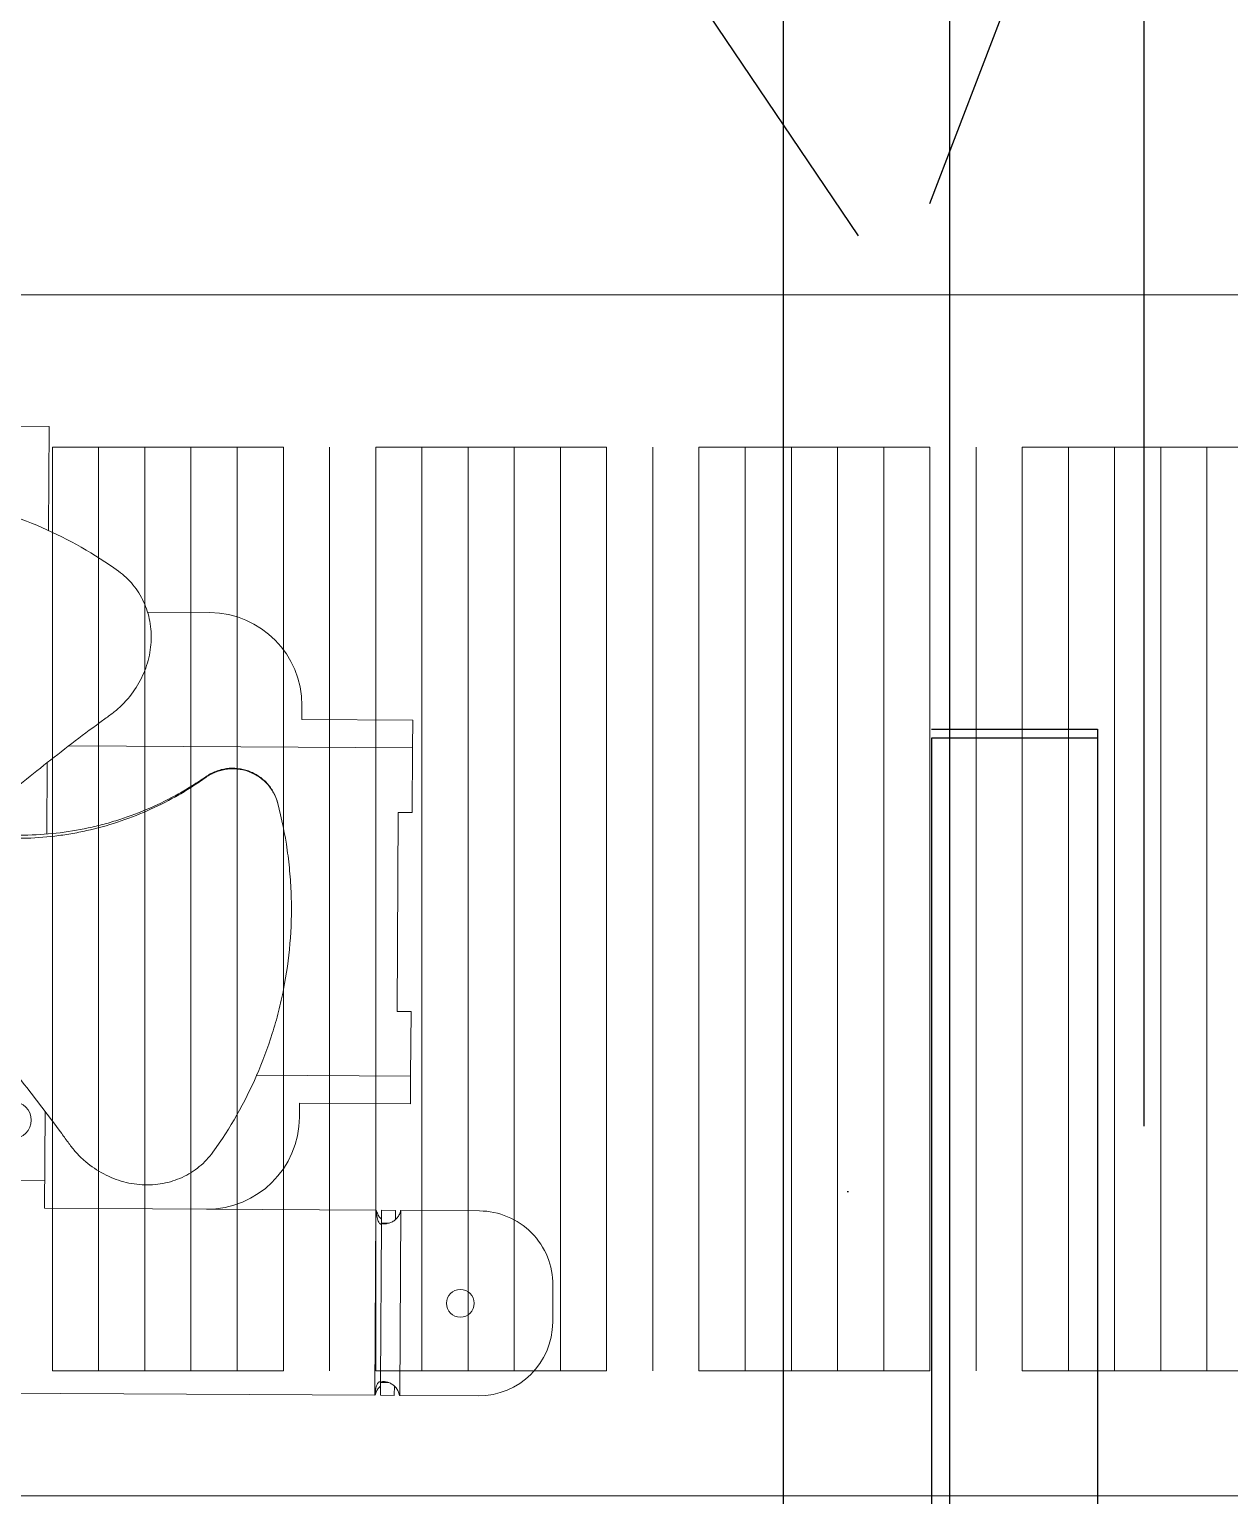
# Model space of a CAD drawing. Header units: millimetres. Extents: x 12325263 to 13848842, y -1463133 to 573208.
# Drawn here: x 12567321.4 to 12567451.4, y -834841.9 to -834683.1 of the extents above; entities that cross this region are included whole.
import ezdxf
from ezdxf.xclip import XClip

# ---------------------------------------------------------------- set-up
doc = ezdxf.new("R2010")
doc.units = ezdxf.units.MM
doc.header["$LTSCALE"] = 1000
doc.header["$XCLIPFRAME"] = 0
for name, pattern in [('DASH', [0.35, 0.25, -0.1]), ('DASH_2_167774853', [81.6, 40.8, -40.8]), ('HIDDEN', [9.524999999999999, 6.35, -3.175]), ('PHANTOM', [2.5, 1.25, -0.25, 0.25, -0.25, 0.25, -0.25])]:
    doc.linetypes.add(name, pattern=pattern)
for name, color, linetype in [('fur202301', 252, 'Continuous'), ('WALL', 5, 'Continuous'), ('WALL-SHATCH', 8, 'Continuous'), ('建筑-楼板开洞', 251, 'Continuous')]:
    doc.layers.add(name, color=color, linetype=linetype)

# ---------------------------------------------------------------- blocks, each defined once
blk = doc.blocks.new('adgshg13-A$C7F010FC0')
at = {"layer": 'WALL-SHATCH'}
h = blk.add_hatch(color=256, dxfattribs=at)
h.dxf.hatch_style = 1
h.paths.add_polyline_path([(-60384.17120504379, -16880.89509773254), (-763.1647881269455, 197.4793643951416), (12587.61850607395, -13153.30393266678), (12587.61850607395, -157996.0197629929), (-162964.8506313562, -188820.4315237999), (-171262.3814957142, -180522.900662899), (-171262.3814957142, -31310.89849328995), (-150707.1909123659, -10755.70791006088), (-131860.0775495768, -7980.895098209381), (-99162.38149428368, -7980.895098209381), (-99162.38149428368, -4980.895097732544), (-76620.42811572552, -4980.895097732544), (-70107.65229141712, -16880.89509773254)], flags=16)
h.paths.add_polyline_path([(-60091.22944009304, -16380.89510011673), (-646.8769880533218, 646.876989364624), (12987.61850607395, -12987.61850786209), (12987.61850607395, -158331.9049158096), (-163100.5840539932, -189250.3835258484), (-171662.3814958334, -180688.5860877037), (-171662.3814958334, -31145.21306848526), (-150777.8961598873, -10260.7277340889), (-131896.6870943308, -7480.895098209381), (-99562.38149428368, -7480.895098209381), (-99562.38149428368, -4580.895097732544), (-76365.55243730545, -4580.895097732544), (-69907.50581622124, -16380.89510774612)])
blk = doc.blocks.new('A$C4C7A72D3')
at = {"layer": 'WALL', "color": 1}
blk.add_blockref('adgshg13-A$C7F010FC0', (210433.0120974779, 205503.5692701337), dxfattribs=at)
blk = doc.blocks.new('asdgagA$C738B0E02')
at = {"color": 250, "linetype": 'DASH', "lineweight": 0, "ltscale": 0.1}
for p, q in [((436.7720022453141, 100.0000016638442), (26.77200224531407, 100.0000016638369)), ((26.77200224531407, 1.663836883381009e-06), (436.7720022453141, 1.663844159338623e-06))]:
    blk.add_line(p, q, dxfattribs=at)
at = {"color": 250, "linetype": 'DASH_2_167774853', "lineweight": 0, "ltscale": 0.1}
for p, q in [((206.7720022453141, 100.0000016638369), (206.7720022453141, 1.663836883381009e-06)), ((211.7720022453141, 100.0000016638369), (211.7720022453141, 1.663836883381009e-06)), ((216.7720022453141, 100.0000016638369), (216.7720022453141, 1.663836883381009e-06)), ((221.7720022453141, 100.0000016638369), (221.7720022453141, 1.663836883381009e-06)), ((226.7720022453141, 100.0000016638369), (226.7720022453141, 1.663836883381009e-06)), ((231.7720022453141, 100.0000016638369), (231.7720022453141, 1.663836883381009e-06)), ((236.7720022453141, 100.0000016638369), (236.7720022453141, 1.663836883381009e-06)), ((241.7720022453141, 100.0000016638369), (241.7720022453141, 1.663836883381009e-06)), ((246.7720022453141, 100.0000016638369), (246.7720022453141, 1.663836883381009e-06)), ((251.7720022453141, 100.0000016638369), (251.7720022453141, 1.663836883381009e-06)), ((256.7720022453141, 100.0000016638369), (256.7720022453141, 1.663836883381009e-06)), ((261.7720022453141, 100.0000016638369), (261.7720022453141, 1.663836883381009e-06)), ((266.7720022453141, 100.0000016638369), (266.7720022453141, 1.663836883381009e-06)), ((271.7720022453141, 100.0000016638442), (271.7720022453141, 1.663844159338623e-06)), ((276.7720022453141, 100.0000016638442), (276.7720022453141, 1.663844159338623e-06)), ((281.7720022453141, 100.0000016638442), (281.7720022453141, 1.663844159338623e-06)), ((286.7720022453141, 100.0000016638442), (286.7720022453141, 1.663844159338623e-06)), ((291.7720022453141, 100.0000016638442), (291.7720022453141, 1.663844159338623e-06)), ((296.7720022453141, 100.0000016638442), (296.7720022453141, 1.663844159338623e-06)), ((301.7720022453141, 100.0000016638442), (301.7720022453141, 1.663844159338623e-06)), ((306.7720022453141, 100.0000016638442), (306.7720022453141, 1.663844159338623e-06)), ((311.7720022453141, 100.0000016638442), (311.7720022453141, 1.663844159338623e-06)), ((316.7720022453141, 100.0000016638442), (316.7720022453141, 1.663844159338623e-06)), ((321.7720022453141, 100.0000016638442), (321.7720022453141, 1.663844159338623e-06)), ((326.7720022453141, 100.0000016638442), (326.7720022453141, 1.663844159338623e-06)), ((331.7720022453141, 100.0000016638442), (331.7720022453141, 1.663844159338623e-06))]:
    blk.add_line(p, q, dxfattribs=at)
blk = doc.blocks.new('asdgag风机')
at = {"color": 18, "linetype": 'Continuous', "lineweight": 0, "true_color": 0x000000}
for p, q in [((11801.55339568974, 5697.216264381418), (11797.54833372303, 5697.216265872088)), ((11789.53820820692, 5689.206144923257), (11789.53820592547, 5680.715990514444)), ((11809.56351249541, 5680.71598305339), (11809.56351477687, 5689.206137462202)), ((11821.09733799213, 5669.668014236597), (11821.09733799213, 5681.683196623278)), ((11821.09733799213, 5681.683196623278), (11824.10113265626, 5681.683196623278)), ((11824.10113265626, 5664.96447163401), (11824.10113265626, 5681.683196623278)), ((11824.10113265626, 5681.683196623278), (11831.10999029187, 5681.683196623278)), ((11831.10999029187, 5681.683196623278), (11831.10999029187, 5680.181299291189)), ((11852.63719595345, 5681.683196623278), (11859.646053589, 5681.683196623278)), ((11852.63719595345, 5681.683196623278), (11852.63719595345, 5680.181299291189)), ((11859.646053589, 5644.512383697876), (11859.646053589, 5681.683196623278)), ((11859.646053589, 5681.683196623278), (11862.64984825318, 5681.683196623278)), ((11862.64984825318, 5669.668014236597), (11862.64984825318, 5681.683196623278)), ((11789.53820592547, 5680.715990514444), (11809.56351249541, 5680.71598305339)), ((11789.53820560052, 5678.613336619775), (11789.53820569436, 5680.115234389948)), ((11809.56351263675, 5678.613329159767), (11809.56351226436, 5680.115226928843)), ((11852.63719595345, 5680.181299291189), (11831.10999029187, 5680.181299291189)), ((11790.91471754191, 5678.613334404334), (11790.91471799822, 5679.482360627143)), ((11790.91471754191, 5678.613334404334), (11808.18699929659, 5678.613331371961)), ((11808.18700037041, 5679.415597797984), (11808.18699929659, 5678.613331371961)), ((11789.53820538704, 5678.012573035271), (11809.56351240565, 5678.012573035271)), ((11809.56351240565, 5678.012573035271), (11809.56351135629, 5678.021726488216)), ((11821.09733799213, 5669.668014236597), (11819.59543879504, 5669.668014236597)), ((11864.15174745028, 5669.668014236597), (11862.64984825318, 5669.668014236597)), ((11809.58278742778, 5659.655359139324), (11809.58278742778, 5642.133217381654)), ((11874.16439881754, 5652.872783133642), (11874.16439881754, 5659.655359139324)), ((11819.99981972713, 5642.133217381654), (11809.58278742778, 5642.133217381654)), ((11812.58658209196, 5634.59438025165), (11812.58658209196, 5642.133217381654)), ((11857.80643982269, 5642.133217381654), (11850.13148831637, 5642.133217381654))]:
    blk.add_line(p, q, dxfattribs=at)
at = {"color": 18, "lineweight": 0, "true_color": 0x000000}
for p, q in [((11789.53820538704, 5628.639247120731), (11789.53820538704, 5678.021733962297)), ((11809.56351240565, 5678.012573035271), (11809.56351240565, 5659.655360691035)), ((11857.80643982269, 5642.133217381654), (11857.81532130276, 5642.133217381654)), ((11882.94692471928, 5642.133217381654), (11894.20898088093, 5642.133217381654)), ((11894.20898088093, 5642.133217381654), (11894.20898113573, 5569.197882591225))]:
    blk.add_line(p, q, dxfattribs=at)
at = {"color": 18, "linetype": 'Continuous', "lineweight": 0, "true_color": 0x000000, "flags": 128}
for points in [[(11789.53820587699, 5680.683949690396), (11789.53820623055, 5680.687955726746), (11789.53820611782, 5680.691961761946), (11789.53820602272, 5680.695960337192), (11789.53820590999, 5680.699966372443), (11789.53820626355, 5680.703972408791), (11789.53820615087, 5680.707978443993), (11789.53820603814, 5680.711984479244), (11789.53820592547, 5680.715990514444)], [(11790.54312427943, 5680.115229568457), (11790.5336612326, 5680.11522965475), (11790.36082914167, 5680.115232784668), (11790.17075320181, 5680.115232590288), (11789.96741753025, 5680.115230997663), (11789.75508506104, 5680.115230589753), (11789.53820569436, 5680.115234389948)], [(11809.56351226436, 5680.115226928843), (11809.34663429639, 5680.115230732381), (11809.134301361, 5680.115230323377), (11808.93096522315, 5680.115228729652), (11808.74088928329, 5680.115228535274), (11808.56805720993, 5680.115224205185), (11808.55628154945, 5680.115226303234)], [(11809.56351249541, 5680.71598305339), (11809.56351259051, 5680.711984478145), (11809.56351270324, 5680.707978442896), (11809.56351281592, 5680.703972407694), (11809.56351292865, 5680.699966372442), (11809.56351304133, 5680.695960337192), (11809.56351315406, 5680.691954301992), (11809.56351326674, 5680.687948266741), (11809.56351337946, 5680.68394223154)], [(11790.91471754191, 5678.613334404334), (11790.81353856843, 5678.613334759698), (11790.68562612303, 5678.613331814491), (11790.53366113876, 5678.613331884572), (11790.36082904778, 5678.613335014494), (11790.17075264173, 5678.613334818964), (11789.96741743636, 5678.613333227488), (11789.75508450096, 5678.613332818481), (11789.53820560052, 5678.613336619775)], [(11809.56351263675, 5678.613329159767), (11809.34663280378, 5678.613332958912), (11809.13429986839, 5678.613332549908), (11808.93096559554, 5678.613330960577), (11808.74088965568, 5678.613330766147), (11808.56805758232, 5678.613326436108), (11808.41609119929, 5678.613326502896), (11808.28817966884, 5678.613331019845), (11808.18699929659, 5678.613331371961)], [(11789.53820538704, 5678.012573035271), (11789.53820547799, 5678.013721879915), (11789.53820512028, 5678.014863263508), (11789.53820521123, 5678.016012108154), (11789.53820531981, 5678.017153492844), (11789.53820542834, 5678.018294877485), (11789.53820505306, 5678.019443721032), (11789.53820516163, 5678.020585105722), (11789.53820525258, 5678.02173395037)]]:
    blk.add_lwpolyline(points, dxfattribs=at)
at = {"color": 18, "linetype": 'Continuous', "lineweight": 0, "true_color": 0x000000}
for centre, radius in [((11799.55086130373, 5687.203613155766), 1.501898018407106), ((11819.09480651012, 5638.628788433334), 2.002530691209623)]:
    blk.add_circle(centre, radius, dxfattribs=at)
for centre, radius, start, end in [((11797.54833117282, 5689.206144407256), 8.01012276483841, 89.99998396874705, 179.9999839686951), ((11801.55339255522, 5689.206143286626), 8.01012276483841, 359.9999839686951, 89.99998396874705), ((11819.59543918293, 5659.655360691035), 10.012653456048, 90, 180), ((11864.15174706234, 5659.655360691035), 10.01265345604797, 0, 90)]:
    blk.add_arc(centre, radius, start, end, dxfattribs=at)
for points, knots in [([(11790.9147175419, 5678.613334404319), (11790.9518909939, 5678.633452999348), (11791.02182753373, 5678.671303262021), (11791.04374306954, 5678.94850645017), (11790.99174794232, 5679.298700804376), (11790.8600732796, 5679.675071722864), (11790.64662986514, 5680.029107661727), (11790.34977260281, 5680.32754726017), (11789.97447971365, 5680.557865059129), (11789.68771132395, 5680.640742104777), (11789.53820587699, 5680.683949690403)], [0, 0, 0, 0, 0.1686669187015281, 0.3173227140188911, 0.4482842833826447, 0.564955949199306, 0.6721365198576831, 0.7759709547921386, 0.8832034361540037, 1, 1, 1, 1]), ([(11809.56351337946, 5680.68394223152), (11809.41924238603, 5680.645699214982), (11809.1415941314, 5680.572100866887), (11808.77689802473, 5680.350963405887), (11808.48720077659, 5680.056926614872), (11808.27682216256, 5679.702523502853), (11808.14336357412, 5679.320924242977), (11808.08467997059, 5678.96159701353), (11808.09539712246, 5678.674038579619), (11808.15519612571, 5678.634408182817), (11808.1869992966, 5678.613331371939)], [0, 0, 0, 0, 0.1123680534436732, 0.2162513279611198, 0.3181784919326225, 0.4250218899363902, 0.5427749253114494, 0.6759476503946887, 0.8276577920501036, 1, 1, 1, 1]), ([(11789.5382054179, 5678.044621319313), (11789.68300047634, 5678.086158278986), (11789.96160457172, 5678.166080668595), (11790.30363309683, 5678.367938862534), (11790.46077253395, 5678.541273993656), (11790.52610178749, 5678.613336455742)], [0, 0, 0, 0, 0.3873406210487911, 0.7452925844872877, 1, 1, 1, 1]), ([(11789.53820525259, 5678.021733950384), (11789.79979917859, 5678.044910503199), (11790.23554936091, 5678.083516854917), (11790.72679189427, 5678.234133718201), (11790.93237356289, 5678.38535455989), (11790.98949957377, 5678.458431474175), (11791.0109760271, 5678.502087047455), (11791.01134576139, 5678.523180996384), (11791.01148337491, 5678.531032073758)], [0, 0, 0, 0, 0.4613101581974454, 0.76842757251514, 0.8770714394724557, 0.9252216404454998, 0.9721678151032506, 1, 1, 1, 1]), ([(11808.08050287521, 5678.532915009026), (11808.08031741916, 5678.526584911579), (11808.07976453102, 5678.50771340045), (11808.09962470099, 5678.467275733094), (11808.15540587655, 5678.396807728357), (11808.36227793863, 5678.248264211865), (11808.85722680813, 5678.094948363657), (11809.29812568196, 5678.049239530709), (11809.56351135631, 5678.021726488205)], [0, 0, 0, 0, 0.0230220213040075, 0.0686340668587452, 0.1157112762312738, 0.2233074328033738, 0.5324935196148024, 1, 1, 1, 1]), ([(11808.60765167663, 5678.613330194677), (11808.65964522296, 5678.555895632608), (11808.8058393239, 5678.394402625127), (11809.1339271268, 5678.191179330981), (11809.41659701921, 5678.094738102614), (11809.56351152162, 5678.044613857134)], [0, 0, 0, 0, 0.2095348388286903, 0.5891646088140207, 1, 1, 1, 1]), ([(11815.75762982662, 5660.326076483451), (11818.3645001179, 5662.180320722277), (11821.13573759119, 5663.739088798628), (11825.55645316634, 5665.638980438976), (11827.07426763787, 5666.198407513188), (11829.4219665383, 5666.919796933902), (11830.21784532352, 5667.140939423665), (11831.82787430512, 5667.540428225755), (11832.63686801916, 5667.717580224418), (11835.07557977019, 5668.181704054665), (11836.7165404082, 5668.401493753197), (11840.03058459401, 5668.65970949828), (11841.70414311938, 5668.698143176409), (11844.23888252866, 5668.612563608465), (11845.08786776677, 5668.560115852093), (11846.79414219964, 5668.405454375397), (11847.65396396372, 5668.302723032257), (11850.20901203599, 5667.922497077731), (11851.8897056567, 5667.572871520094), (11853.54736179098, 5667.128206852636)], [0, 0, 0, 0, 0.2500000000000001, 0.2500000000000001, 0.3749999999999999, 0.3749999999999999, 0.4375, 0.4375, 0.5, 0.5, 0.625, 0.625, 0.7499999999999999, 0.7499999999999999, 0.8125, 0.8125, 0.875, 0.875, 1, 1, 1, 1]), ([(11856.31429853321, 5659.317514846385), (11856.55095014302, 5659.64469854414), (11856.74395361931, 5659.994086985378), (11857.04535018031, 5660.735728999034), (11857.15293912421, 5661.131003984982), (11857.24024182896, 5661.726386096788), (11857.2575134384, 5661.926434148629), (11857.26803973205, 5662.329752184571), (11857.26111472648, 5662.534441449951), (11857.20359005663, 5663.141315662577), (11857.11769977417, 5663.535816949543), (11856.91731854331, 5664.112435126689), (11856.83784919919, 5664.303077824702), (11856.65841052776, 5664.669200585407), (11856.55821429757, 5664.845738170365), (11856.33714631021, 5665.18594339045), (11856.21627595956, 5665.349611887154), (11855.95320447502, 5665.663675919639), (11855.81112036186, 5665.813589693318), (11855.36472300651, 5666.230652885533), (11855.03697448339, 5666.470151202639), (11854.31927632232, 5666.869569335906), (11853.94206140109, 5667.022329060948), (11853.54736179098, 5667.128206852636)], [0, 0, 0, 0, 0.1249999999999994, 0.1249999999999994, 0.2499999999999988, 0.2499999999999988, 0.3124999999999995, 0.3124999999999995, 0.3750000000000003, 0.3750000000000003, 0.5000000000000017, 0.5000000000000017, 0.5625000000000013, 0.5625000000000013, 0.625000000000001, 0.625000000000001, 0.6875000000000008, 0.6875000000000008, 0.7500000000000004, 0.7500000000000004, 0.8750000000000001, 0.8750000000000001, 1, 1, 1, 1]), ([(11853.54736179098, 5667.128206852636), (11853.54754572813, 5667.128157511672), (11853.54772970581, 5667.128108158588), (11853.54791372401, 5667.128058793381), (11853.55728222635, 5667.125545574246), (11853.56675576321, 5667.123000935715), (11853.57633418477, 5667.120424695791), (11853.58591272022, 5667.11784842523), (11853.59559614587, 5667.115240551719), (11853.60538431758, 5667.112600887003), (11853.61109610248, 5667.111060538356), (11853.61684355627, 5667.109509363883), (11853.62262665122, 5667.107947325187)], [0, 0, 0, 0, 1.15259193452e-05, 1.15259193452e-05, 1.15259193452e-05, 0.0005983190753311, 0.0005983190753311, 0.0005983190753311, 0.001185119209417, 0.001185119209417, 0.001185119209417, 0.0015275402350213, 0.0015275402350213, 0.0015275402350213, 0.0015275402350213]), ([(11853.62262665122, 5667.107947325187), (11854.01461085412, 5667.002070714363), (11854.3868415839, 5666.85061851421), (11854.91624066708, 5666.556781141322), (11855.08895166155, 5666.446741684348), (11855.41796870025, 5666.207581042977), (11855.72994445214, 5665.950318113985), (11856.00875176147, 5665.657828650881), (11856.27069091669, 5665.347427990219), (11856.39355813765, 5665.182486501853), (11856.72680394695, 5664.673715837705), (11856.90590136463, 5664.31253218737), (11857.17738662243, 5663.545817023185), (11857.26547654098, 5663.1505956254), (11857.34667334938, 5662.352099565323), (11857.33908652641, 5661.942998365339), (11857.25700961807, 5661.350060841381), (11857.21805157062, 5661.154711815349), (11857.11686768082, 5660.768626712173), (11857.05418796706, 5660.576816690355), (11856.83322154992, 5660.017288255673), (11856.64382724138, 5659.666864505134), (11856.41205684001, 5659.33928584109)], [0, 0, 0, 0, 0.1249999999999989, 0.1249999999999989, 0.1874999999999983, 0.1874999999999983, 0.2499999999999978, 0.3124999999999972, 0.3124999999999972, 0.3749999999999967, 0.3749999999999967, 0.4999999999999973, 0.4999999999999973, 0.6249999999999979, 0.6249999999999979, 0.7499999999999987, 0.7499999999999987, 0.812499999999999, 0.812499999999999, 0.8749999999999993, 0.8749999999999993, 1, 1, 1, 1]), ([(11815.75762982662, 5660.32607648345), (11815.16372709559, 5659.903638619502), (11814.63680703034, 5659.413860702882), (11813.94409250161, 5658.581972148319), (11813.72872870329, 5658.286838269894), (11813.33670050701, 5657.669011707829), (11813.16173148029, 5657.349434641159), (11812.8526585241, 5656.689682941018), (11812.71855736935, 5656.34950652896), (11812.49173775862, 5655.648397964716), (11812.39861383719, 5655.284950123434), (11812.18831859808, 5654.1829221875), (11812.13824884872, 5653.435656743222), (11812.1973581653, 5652.296347338281), (11812.24023779387, 5651.911181998227), (11812.37000355791, 5651.153037987147), (11812.45669691072, 5650.778520355765), (11812.67283301386, 5650.038418317317), (11812.80227598059, 5649.672834187851), (11813.10481566856, 5648.950773181166), (11813.27860141579, 5648.593738265892), (11813.85202577523, 5647.564585084374), (11814.30659414065, 5646.924117560883), (11815.09740277172, 5646.031929887206), (11815.37839457359, 5645.74750422256), (11815.96537519914, 5645.213666938311), (11816.27261808908, 5644.962793267767), (11816.59367129807, 5644.72806363754)], [0, 0, 0, 0, 0.1249999999999998, 0.1249999999999998, 0.1874999999999998, 0.1874999999999998, 0.2499999999999997, 0.2499999999999997, 0.3124999999999997, 0.3124999999999997, 0.3749999999999996, 0.3749999999999996, 0.5, 0.5, 0.5624999999999999, 0.5624999999999999, 0.6249999999999998, 0.6249999999999998, 0.6874999999999998, 0.6874999999999998, 0.7499999999999997, 0.7499999999999997, 0.8749999999999997, 0.8749999999999997, 0.9375, 0.9375, 1, 1, 1, 1]), ([(11856.31429853321, 5659.317514846385), (11855.97784037509, 5658.852343177337), (11855.65182360773, 5658.377935543241), (11855.02123176821, 5657.410094970148), (11854.71638653385, 5656.916390204913), (11853.84365347354, 5655.422656613696), (11853.31350016095, 5654.405172876292), (11851.87950015252, 5651.286405587285), (11851.12225198364, 5649.123195434659), (11850.44215066081, 5646.30297666456), (11850.31872368294, 5645.732550249102), (11850.10170190569, 5644.591587518915), (11850.00832686694, 5644.019680050848), (11849.77133707582, 5642.299737760534), (11849.66950810975, 5641.147628017114), (11849.58734905881, 5638.830469407319), (11849.60548906653, 5637.665560666925), (11849.73501413775, 5635.906335623828), (11849.79278082423, 5635.318202765404), (11849.94492411906, 5634.148735026869), (11850.04405223811, 5633.566757226355), (11850.16289235644, 5632.987078048387)], [0, 0, 0, 0, 0.0625, 0.0625, 0.125, 0.125, 0.2500000000000001, 0.2500000000000001, 0.5000000000000001, 0.5000000000000001, 0.5625000000000001, 0.5625000000000001, 0.6250000000000001, 0.6250000000000001, 0.7500000000000002, 0.7500000000000002, 0.8750000000000002, 0.8750000000000002, 0.9375, 0.9375, 1, 1, 1, 1]), ([(11850.61113348556, 5632.570894069592), (11850.55170306036, 5632.864271776432), (11850.49243005713, 5633.157609519772), (11850.38329946643, 5633.745405173917), (11850.33414255157, 5634.039954227474), (11850.20281544499, 5634.925553529813), (11850.13627939966, 5635.518488384038), (11850.0292002926, 5636.707421103327), (11849.99093955139, 5637.301602794975), (11849.94806258339, 5638.484111508884), (11849.94256746429, 5639.073331162363), (11849.97060416829, 5640.835526038847), (11850.05082845756, 5642.002816323166), (11850.3254823424, 5644.324561301944), (11850.52221351516, 5645.478759729973), (11850.90485425535, 5647.200829121995), (11851.04669048737, 5647.773835055121), (11851.35702786604, 5648.904836177806), (11851.52607985834, 5649.464168254395), (11852.07459775865, 5651.123939489957), (11852.49358251394, 5652.206982138221), (11853.43291519855, 5654.329064295248), (11853.95621275601, 5655.366792936228), (11854.82086466336, 5656.889127066457), (11855.12318710967, 5657.392018009842), (11855.75108282014, 5658.380167245605), (11856.07612825689, 5658.86449252919), (11856.41205684001, 5659.33928584109)], [0, 0, 0, 0, 0.03125, 0.03125, 0.0625, 0.0625, 0.1250000000000001, 0.1250000000000001, 0.1875000000000001, 0.1875000000000001, 0.2500000000000002, 0.2500000000000002, 0.3750000000000002, 0.3750000000000002, 0.5000000000000003, 0.5000000000000003, 0.5625000000000001, 0.5625000000000001, 0.625, 0.625, 0.7499999999999997, 0.7499999999999997, 0.8749999999999994, 0.8749999999999994, 0.9374999999999998, 0.9374999999999998, 1, 1, 1, 1]), ([(11856.41205684001, 5659.33928584109), (11856.39120888961, 5659.334788516731), (11856.37059353302, 5659.330251527328), (11856.35021125121, 5659.325674966539), (11856.3455579056, 5659.324630121841), (11856.34091670821, 5659.323583214454), (11856.336287665, 5659.322534245395), (11856.32892721744, 5659.320866323666), (11856.32159749868, 5659.31919318936), (11856.31429853321, 5659.317514846385)], [0, 0, 0, 0, 0.0009529818474342, 0.0009529818474342, 0.0009529818474342, 0.0011705508504887, 0.0011705508504887, 0.0011705508504887, 0.001516498209557, 0.001516498209557, 0.001516498209557, 0.001516498209557]), ([(11878.58986135686, 5649.725771545263), (11878.16742349292, 5650.319674276292), (11877.67764557629, 5650.846594341545), (11876.84575702173, 5651.539308870276), (11876.55062314331, 5651.7546726686), (11875.93279658124, 5652.146700864879), (11875.61321951457, 5652.321669891602), (11874.95346781443, 5652.630742847785), (11874.61329140237, 5652.764844002542), (11873.91218283813, 5652.991663613266), (11873.54873499685, 5653.084787534695), (11872.44670706091, 5653.295082773805), (11871.69944161663, 5653.345152523167), (11870.56013221169, 5653.286043206586), (11870.17496687164, 5653.243163578017), (11869.41682286056, 5653.113397813983), (11869.04230522918, 5653.026704461171), (11868.30220319073, 5652.810568358029), (11867.93661906126, 5652.681125391297), (11867.21455805458, 5652.378585703333), (11866.8575231393, 5652.204799956101), (11865.82836995778, 5651.63137559666), (11865.1879024343, 5651.176807231245), (11864.29571476062, 5650.38599860017), (11864.01128909597, 5650.105006798298), (11863.47745181172, 5649.518026172752), (11863.22657814118, 5649.210783282808), (11862.99184851095, 5648.889730073824)], [0, 0, 0, 0, 0.1250000000000009, 0.1250000000000009, 0.1875000000000007, 0.1875000000000007, 0.2500000000000006, 0.2500000000000006, 0.3125000000000004, 0.3125000000000004, 0.3750000000000003, 0.3750000000000003, 0.5000000000000004, 0.5000000000000004, 0.5625000000000007, 0.5625000000000007, 0.6250000000000008, 0.6250000000000008, 0.6875000000000009, 0.6875000000000009, 0.7500000000000009, 0.7500000000000009, 0.8750000000000004, 0.8750000000000004, 0.9375000000000002, 0.9375000000000002, 1, 1, 1, 1]), ([(11850.54063619369, 5633.257109447032), (11851.26035493511, 5634.120013171769), (11853.61302206391, 5636.940733422154), (11857.55300300459, 5641.757069768279), (11860.95926332, 5646.123522906509), (11862.72892537692, 5648.531909782785), (11862.99184859711, 5648.889729983823)], [0, 0, 0, 0, 0.1684130252952762, 0.5505203156048141, 0.9332196531143134, 1, 1, 1, 1]), ([(11878.58986135686, 5649.725771545263), (11880.44410586648, 5647.118900873282), (11882.00287394737, 5644.347663223276), (11883.9027654481, 5639.926947848142), (11884.46219245066, 5638.409133521538), (11885.18358176103, 5636.061434986226), (11885.40472416084, 5635.26555656808), (11885.8042130504, 5633.655527292673), (11885.98136507845, 5632.846533454462), (11886.44548896637, 5630.407821400637), (11886.66527866272, 5628.766860652951), (11886.92349438555, 5625.452816447289), (11886.96192804318, 5623.779258012609), (11886.87634848323, 5621.24451890493), (11886.82390073606, 5620.395533794989), (11886.66923930125, 5618.689259677278), (11886.56650797621, 5617.829437935454), (11886.18628199126, 5615.274389498921), (11885.83665640194, 5613.593695746631), (11885.39199172605, 5611.936039580906)], [0, 0, 0, 0, 0.2499999999999998, 0.2499999999999998, 0.3749999999999997, 0.3749999999999997, 0.4374999999999997, 0.4374999999999997, 0.4999999999999997, 0.4999999999999997, 0.6249999999999997, 0.6249999999999997, 0.7499999999999997, 0.7499999999999997, 0.8124999999999998, 0.8124999999999998, 0.8749999999999999, 0.8749999999999999, 1, 1, 1, 1]), ([(11832.2802016738, 5632.231975641211), (11831.39935027036, 5632.96668375001), (11828.5607021877, 5635.33436773873), (11823.72635098415, 5639.289244981563), (11819.35987781752, 5642.695477549019), (11816.9514915053, 5644.465140387405), (11816.59367138807, 5644.728063723701)], [0, 0, 0, 0, 0.1713172214704214, 0.552090057820521, 0.9334528737321196, 1, 1, 1, 1])]:
    blk.add_open_spline(points, degree=3, knots=knots, dxfattribs=at)
blk = doc.blocks.new('asdgag2019061914040478099')
at = {"color": 1, "linetype": 'HIDDEN', "lineweight": 9, "ltscale": 100}
blk.add_lwpolyline([(575.0000000000582, -65.00000000023283), (704.9999605284538, -65.00000000023283), (704.9999605284538, -574.8352530032862), (575.0000000000582, -574.8352530032862)], close=True, dxfattribs=at)
for name, p, rotation in [('asdgagA$C738B0E02', (691.4751545615145, -558.6143167683622), 90), ('asdgag风机', (12450.21641031711, 5485.195377719356), 180.3355001347722)]:
    blk.add_blockref(name, p, dxfattribs=dict(rotation=rotation))
blk = doc.blocks.new('*U1564')
at = {"layer": 'fur202301', "ltscale": 0.3}
for points in [[(54010.03396159061, 72684.98695778192), (54010.03396159061, 72666.98695778192), (53415.41613886887, 72666.98695778192), (53415.41613886887, 72684.98695778192), (53375.41613886887, 72684.98695778192), (53375.41613886887, 72666.98695778192), (53389.36286464214, 72665.76677738344), (53389.45002038489, 72666.76297208155), (53379.48807340398, 72667.63452950901)], [(54009.03396159061, 72666.98695778192), (54009.03396159061, 72684.98695778192), (53416.41613886887, 72684.98695778192), (53416.41613886887, 72666.98695778192)], [(53801.50120877833, 72668.98695778192), (53801.50120877833, 72650.98695778192), (54220.60984455107, 72650.98695778192), (54220.60984455107, 72668.98695778192), (54260.60984455107, 72668.98695778192), (54260.60984455107, 72650.98695778192), (54246.66311877776, 72649.76677738344), (54246.57596303501, 72650.76297208155), (54256.53791001596, 72651.63452950901)], [(53802.50120877833, 72650.98695778192), (53802.50120877833, 72668.98695778192), (54219.60984455107, 72668.98695778192), (54219.60984455107, 72650.98695778192)]]:
    blk.add_lwpolyline(points, dxfattribs=at)
at = {"layer": 'fur202301', "linetype": 'PHANTOM', "ltscale": 0.5}
blk.add_lwpolyline([(53219.50120877833, 72645.98695778192), (54263.60984455107, 72645.98695778192)], dxfattribs=at)
blk = doc.blocks.new('*U1566')
h = blk.add_hatch()
h.set_pattern_fill('AR-CONC', color=6, scale=2)
h.set_pattern_definition([(49.99999999999999, (502.6581826087204, 99.99956858099904), (364.369337992008, -31.87817107780617), [38.1, -419.1]), (355, (502.6581826087204, 99.99956858099904), (-70.48684284993868, 382.1136904780703), [30.48, -335.28116834]), (100.4514447, (533.0221966087204, 97.34306158099903), (293.8824941807065, 350.2355038243902), [32.38001759999999, -356.1804891999999]), (46.18420000000002, (502.6581826087204, 201.599568580999), (542.1580817842598, -84.0846558654543), [57.14999999999994, -628.6499999999991]), (96.63555760999992, (547.8379826087203, 194.5925685809991), (474.808268103006, 494.8522491954431), [48.57004628, -534.27121632]), (351.1841511700001, (502.6581826087204, 201.599568580999), (474.8082681299541, 494.8522491710653), [45.71993414, -502.91946384]), (21, (553.4581826087203, 176.199568580999), (303.228782538265, -204.5303963741752), [38.1, -419.1]), (326.0000000000001, (553.4581826087203, 176.199568580999), (123.6040566952941, 368.3759322446385), [30.48, -335.28]), (71.45144499999999, (578.7272478087204, 159.155368780999), (426.8328385574323, 163.8455377718105), [32.3800176, -356.1798752]), (37.50000000000001, (502.6581826087204, 99.99956858099904), (6.177206501183633, 169.1100777463062), [0, -331.216, 0, -340.36, 0, -336.55]), (7.499999999999999, (502.6581826087204, 99.99956858099904), (133.6393250206115, 200.361149636239), [0, -194.056, 0, -323.596, 0, -128.27]), (327.5, (389.3741826087203, 99.99956858099904), (271.1811903337428, -11.45748798534689), [0, -127, 0, -396.24, 0, -525.78]), (317.5, (338.5741826087203, 99.99956858099904), (296.2583627720361, 50.85298206666606), [0, -165.1, 0, -263.144, 0, -373.38])])
h.paths.add_polyline_path([(-46.17142386949854, -697.500431419001), (2348.829606478219, -697.500431419001), (2348.829606478219, -2.5), (-46.17142386949854, -2.5)])
blk = doc.blocks.new('sdfgsdffhg')
at = {"layer": 'fur202301', "xscale": -1}
for name, p, rotation in [('*U1564', (59004.15628411435, 93099.40813478129), 90), ('asdgag2019061914040478099', (-13986.8305616565, 39919.90692600282), 90), ('*U1566', (-13286.83001775295, 37568.57731952379), 270)]:
    blk.add_blockref(name, p, dxfattribs=dict(at, rotation=rotation))

msp = doc.modelspace()

# ---------------------------------------------------------------- block references
ref = msp.add_blockref('A$C4C7A72D3', (12385714.85333347, -906209.5211575599), dxfattribs=dict(rotation=350.041249254255))
XClip(ref).set_block_clipping_path([(223442.85848776624, 85923.1187333744), (220542.79614323564, 85923.14223919064), (220542.85794921033, 89292.82327550603), (211526.91503559053, 89292.81013112981), (210631.4331447985, 94392.80805835268), (206113.36859029531, 94392.80254184548), (206001.43151877634, 95030.31273446558), (204376.28265885077, 94744.96136868373), (203364.45700568333, 100506.90300529171), (197947.39471226372, 99555.74826742522), (192482.34284747206, 130679.47653937805), (190118.78045936674, 130264.45040162886), (191623.4071957469, 121695.64270786336), (177046.6486519482, 119136.20117008407), (175707.6223907359, 126760.84837657143), (173902.98837133497, 128026.4039125028), (169528.38544615544, 127258.29032698018), (169070.09673948586, 129868.3614864857), (163308.25174581818, 128856.66933918069), (163766.52659606002, 126246.61717005563), (159679.17951310053, 125528.91809214232), (170669.68883746117, 62935.797914044), (167222.1989369914, 62330.4650948944), (167939.77594909444, 58243.68085931754), (171386.95287966542, 58848.291248798836), (172857.06567938626, 50477.00326481927), (165962.5026008021, 49266.42308983533), (168037.78130347654, 37447.17964484263), (140649.95849708281, 32638.23901064042), (115387.97992391884, 28202.578178789467), (95598.7254695911, 140907.4332163476), (226939.47610990703, 163968.86685004015), (240128.69528115913, 88852.8973128139)])

# ---------------------------------------------------------------- next in the draw order: hatches: boundary and pattern name
at = {"layer": '建筑-楼板开洞'}
h = msp.add_hatch(dxfattribs=at)
h.set_pattern_fill('DASH', color=256, scale=500)
h.set_pattern_definition([(0, (0, 0), (476.25, 476.25), [476.25, -476.25])])
h.paths.add_polyline_path([(12597696.74125517, -842386.7857500005), (12590696.81071091, -842386.9011187449), (12590697.06738452, -843986.785750187), (12595796.81070939, -843986.8518447033), (12595797.06738462, -849736.8518448313), (12588796.81071022, -849736.7857501156), (12588796.81071024, -851936.7857480027), (12564896.81072844, -851936.7857499813), (12564896.81072899, -816186.7857498433), (12568846.81071021, -816186.7857497305), (12568846.81071039, -816040), (12568846.8107105, -807536.7857503798), (12574696.82943846, -807536.8020940134), (12574696.77149323, -810386.7857505934), (12575896.81071086, -810386.7857493811), (12579055.23466226, -810386.7836961544), (12580496.91490283, -811828.2071036652), (12580696.91490281, -819086.8500614959), (12595696.91654344, -819086.7214370563), (12595696.89793204, -812786.7857500659), (12597696.65916437, -812786.7857500445)])

# ---------------------------------------------------------------- next in the draw order: block references
msp.add_blockref('sdfgsdffhg', (12581083.89862993, -874056.803858311, -9.610333750321248e-09))

doc.saveas('drawing.dxf')
